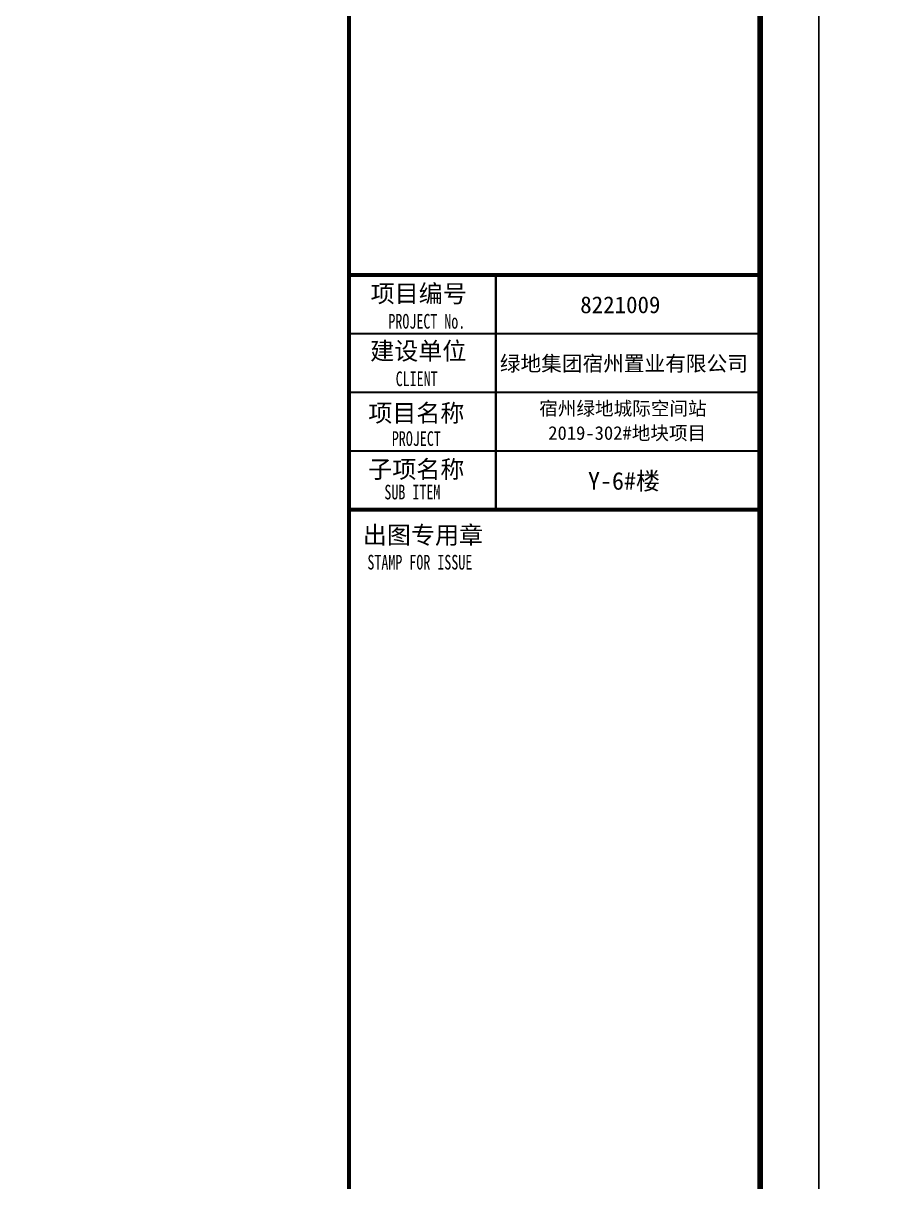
# Model space of a CAD drawing. Extents: x 2803505 to 5851001, y -1372902 to 24339.
# Drawn here: x 2904055 to 2918828, y -787402 to -767665 of the extents above; entities that cross this region are included whole.
import ezdxf
from ezdxf.xclip import XClip

# ---------------------------------------------------------------- set-up
doc = ezdxf.new("R2010")
doc.units = 0
doc.header["$LTSCALE"] = 1000
doc.header["$MEASUREMENT"] = 0
doc.header["$XCLIPFRAME"] = 2
doc.linetypes.add('DASH', pattern=[0.35, 0.25, -0.1])
doc.linetypes.add('DOTE', pattern=[2.42, 2, -0.2, 0.02, -0.2])
doc.layers.get('0').update_dxf_attribs({"linetype": 'CONTINUOUS'})
for name, color, linetype in [('!!电气', 1, 'CONTINUOUS'), ('0-R集水坑', 191, 'CONTINUOUS'), ('图签文字', 4, 'CONTINUOUS')]:
    doc.layers.add(name, color=color, linetype=linetype)
for name, color, linetype, lineweight in [('DOTE', 19, 'DOTE', 9), ('图框', 147, 'CONTINUOUS', 20), ('图签', 147, 'CONTINUOUS', 18)]:
    doc.layers.add(name, color=color, linetype=linetype, lineweight=lineweight)
doc.styles.add('宋体', font='', dxfattribs={"height": 4})
doc.styles.add('建筑图签-1', font='simhei.ttf', dxfattribs={"width": 0.7})
doc.styles.get('宋体').set_extended_font_data('SimSun')

# ---------------------------------------------------------------- blocks, each defined once
blk = doc.blocks.new('A$C74D73064')
at = {"layer": '0-R集水坑', "linetype": 'DASH'}
h = blk.add_hatch(dxfattribs=at)
h.set_pattern_fill('LINE', color=252, scale=200, angle=-450, style=0)
h.set_pattern_definition([(270, (1862169.7, -2140718.82), (190.5, -2e-13), [])])
h.paths.add_polyline_path([(38767, 55069), (38767, 54819), (47265, 54819), (47265, 55069)])
at = {"layer": '0-R集水坑', "color": 252, "linetype": 'ByBlock'}
blk.add_lwpolyline([(38717, 54769), (38717, 55119), (47330, 55119), (47330, 54769)], close=True, dxfattribs=at)
at = {"layer": '0-R集水坑', "color": 252}
blk.add_lwpolyline([(38767, 54819), (38767, 55069), (47265, 55069), (47265, 54819)], close=True, dxfattribs=at)
at = {"layer": 'DOTE', "color": 252}
for p, q in [((-86385, 67619), (196116, 67619)), ((196116, 61719), (-86385, 61719)), ((196116, 54519), (-86385, 54519))]:
    blk.add_line(p, q, dxfattribs=at)
blk = doc.blocks.new('A$C24015597')
ref = blk.add_blockref('A$C74D73064', (24686, -33858))
XClip(ref).set_block_clipping_path([(-14883.2465648082, 50822.2568892687), (39116.7403027331, 70322.2568880918)])
blk = doc.blocks.new('A$C6F9B5EEA')
at = {"layer": '图框'}
for points, const_width in [([(0, 0), (0, 57400)], 70), ([(0, 35100), (7000, 35100)], 70), ([(0, 35100), (7000, 35100)], 70), ([(2500, 31100), (2500, 35100)], 35), ([(0, 34100), (7000, 34100)], 35), ([(0, 33100), (7000, 33100)], 35), ([(0, 32100), (7000, 32100)], 35), ([(7000, 31100), (0, 31100)], 70)]:
    blk.add_lwpolyline(points, dxfattribs=dict(at, const_width=const_width))
at = {"layer": '图签', "color": 154, "style": '宋体'}
for s, height, p in [('8221009', 286.7, (3937, 34448)), ('绿地集团宿州置业有限公司', 258.01, (2568, 33462)), ('宿州绿地城际空间站', 232.2, (3238, 32709)), ('2019-302#地块项目', 232.21, (3392, 32291))]:
    blk.add_text(s, height=height, dxfattribs=at).set_placement(p)
at = {"layer": '图签文字', "color": 7, "style": '建筑图签-1'}
for s, p in [('项目编号', (368, 34632)), ('建设单位', (360, 33655)), ('项目名称', (327, 32597)), ('子项名称', (327, 31640)), ('出图专用章', (236, 30518))]:
    blk.add_text(s, height=300, dxfattribs=at).set_placement(p)
at = {"layer": '图签文字', "style": '建筑图签-1', "width": 0.7}
for s, p in [('PROJECT No.', (670, 34185, -1799)), ('CLIENT', (794, 33206)), ('PROJECT', (729, 32187)), ('SUB ITEM', (602, 31276)), ('STAMP FOR ISSUE', (313, 30081))]:
    blk.add_text(s, height=250, dxfattribs=at).set_placement(p)
at = {"layer": '图签文字', "color": 2, "style": '建筑图签-1'}
blk.add_text('Y-6#楼', height=300, dxfattribs=at).set_placement((4069, 31441))

msp = doc.modelspace()

# ---------------------------------------------------------------- linework, layer by layer
at = {"layer": '图框'}
for points in [[(2833503.5, -748653.6), (2917603.5, -748653.6), (2917603.5, -808053.6), (2833503.5, -808053.6)], [(2917603.5, -748653.6), (3001703.5, -748653.6), (3001703.5, -808053.6), (2917603.5, -808053.6)]]:
    msp.add_lwpolyline(points, close=True, dxfattribs=at)
at = {"layer": '图框', "const_width": 100}
msp.add_lwpolyline([(2916603.5, -807053.6), (2916603.5, -749653.6), (2836003.5, -749653.6), (2836003.5, -807053.6)], close=True, dxfattribs=at)

# ---------------------------------------------------------------- block references
at = {"layer": '!!电气'}
for name, p in [('A$C6F9B5EEA', (2909603.5, -807053.6)), ('A$C24015597', (2836003.5, -807053.6))]:
    msp.add_blockref(name, p, dxfattribs=at)

doc.saveas('drawing.dxf')
